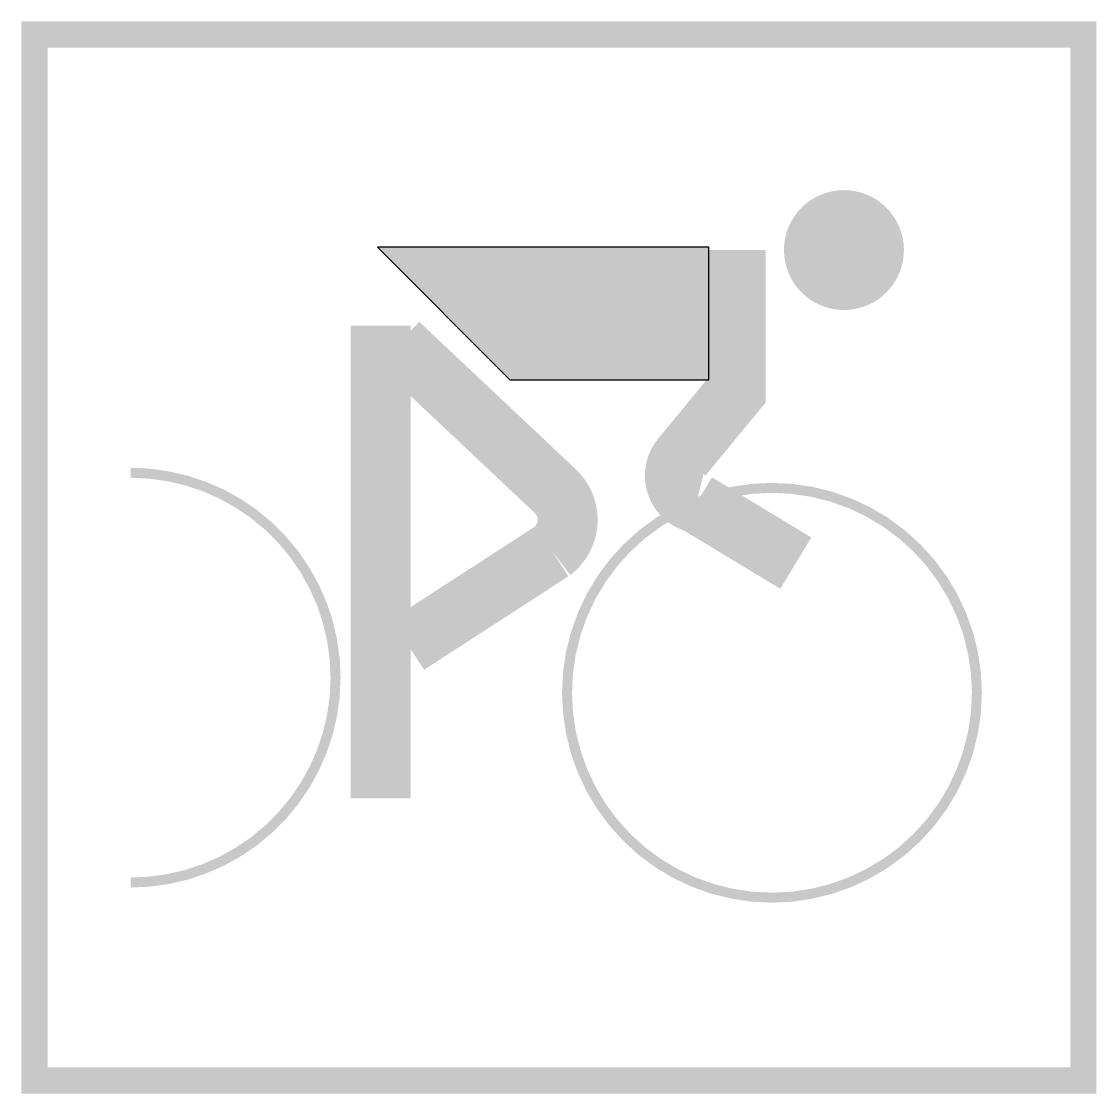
# Model space of a CAD drawing. Extents: x -0.449 to 0.471, y -0.454 to 0.463.
import ezdxf

# ---------------------------------------------------------------- set-up
doc = ezdxf.new("R2010")
doc.units = 0
doc.header["$LTSCALE"] = 50
doc.layers.add('CORNICE', color=2, linetype='CONTINUOUS')
doc.layers.add('SIMBOLI', color=2, linetype='CONTINUOUS')

msp = doc.modelspace()

# ---------------------------------------------------------------- linework, layer by layer
at = {"layer": 'CORNICE'}
for p, q in [((0.13928, 0.26957), (-0.14399, 0.26957)), ((-0.14399, 0.26957), (-0.03075, 0.15625)), ((0.13928, 0.15625), (0.13928, 0.26957)), ((-0.03075, 0.15625), (0.13928, 0.15625))]:
    msp.add_line(p, q, dxfattribs=at)
for points, const_width in [([(0.22925, 0.26719, 1), (0.28055, 0.26719, 1)], 0.0513), ([(0.01807, -0.11155, 1), (0.36862, -0.11155, 1)], 0.00855)]:
    msp.add_lwpolyline(points, format="xyb", close=True, dxfattribs=dict(at, const_width=const_width))
for points, const_width in [([(0.1624, 0.26719), (0.1624, 0.14604), (0.11582, 0.08956, 0.553593), (0.12874, 0.05076), (0.21375, -0.00062)], 0.0513), ([(-0.12596, 0.18722), (0.00802, 0.06097, -0.463478), (0.0053, 0.00959), (-0.11814, -0.07038)], 0.0513), ([(-0.35516, -0.2739, 0.414214), (-0.17989, -0.09862, 0.414214), (-0.35516, 0.07665, 1)], 0.00855)]:
    msp.add_lwpolyline(points, format="xyb", dxfattribs=dict(at, const_width=const_width))
at = {"layer": 'CORNICE', "const_width": 0.0513}
msp.add_lwpolyline([(-0.14127, -0.20173), (-0.14127, 0.20253)], dxfattribs=at)
at = {"layer": 'CORNICE'}
msp.add_solid([(0.13928, 0.26957), (0.13928, 0.15625), (-0.14399, 0.26957), (-0.03075, 0.15625)], dxfattribs=at)
at = {"layer": 'SIMBOLI', "const_width": 0.0225}
msp.add_lwpolyline([(0.45966, -0.44312), (0.45966, 0.45147), (-0.43726, 0.45147), (-0.43726, -0.44312)], close=True, dxfattribs=at)

doc.saveas('drawing.dxf')
